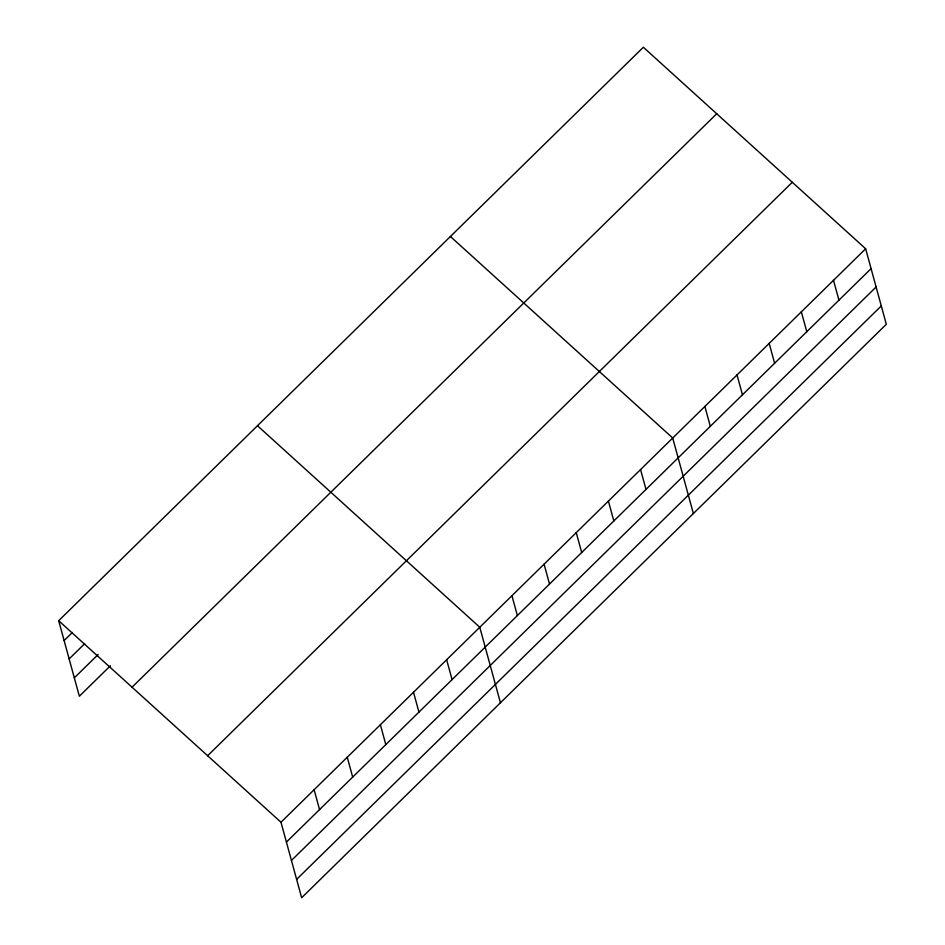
<?xml version="1.0" encoding="UTF-8"?>
<svg xmlns="http://www.w3.org/2000/svg" width="945" height="945" viewBox="0 0 945 945"><rect width="100%" height="100%" fill="white"/><g stroke="black" fill="none" stroke-linecap="round" stroke-linejoin="round"><path stroke-width="1.42" d="M58.684 620.711L643.356 47.25L865.655 248.771L886.316 324.289L301.644 897.75L280.984 822.233L58.684 620.711L79.345 696.229L110.4 665.764M64.118 640.58L72.399 632.453M69.139 658.937L84.672 643.71M74.324 677.86L98.126 654.507M132.04 687.216L716.712 113.754M207.628 755.728L792.3 182.267M280.984 822.233L865.655 248.771M286.418 842.089L871.089 268.628M291.45 860.458L876.109 286.996M296.624 879.382L881.295 305.92M450.411 236.498L672.71 438.007L693.37 513.525M257.477 425.734L479.776 627.256L500.437 702.773M833.502 280.311L838.936 300.167M801.348 311.85L806.782 331.707M769.183 343.389L774.616 363.246M737.029 374.929L742.463 394.786M704.875 406.468L710.309 426.325M640.556 469.547L645.99 489.415M608.403 501.086L613.837 520.955M576.249 532.637L581.683 552.494M544.084 564.177L549.517 584.034M511.93 595.716L517.364 615.573M446.642 659.752L452.076 679.609M413.508 692.248L418.942 712.105M380.386 724.744L385.808 744.601M347.252 757.24L352.686 777.097M314.118 789.736L319.552 809.593"/></g></svg>
